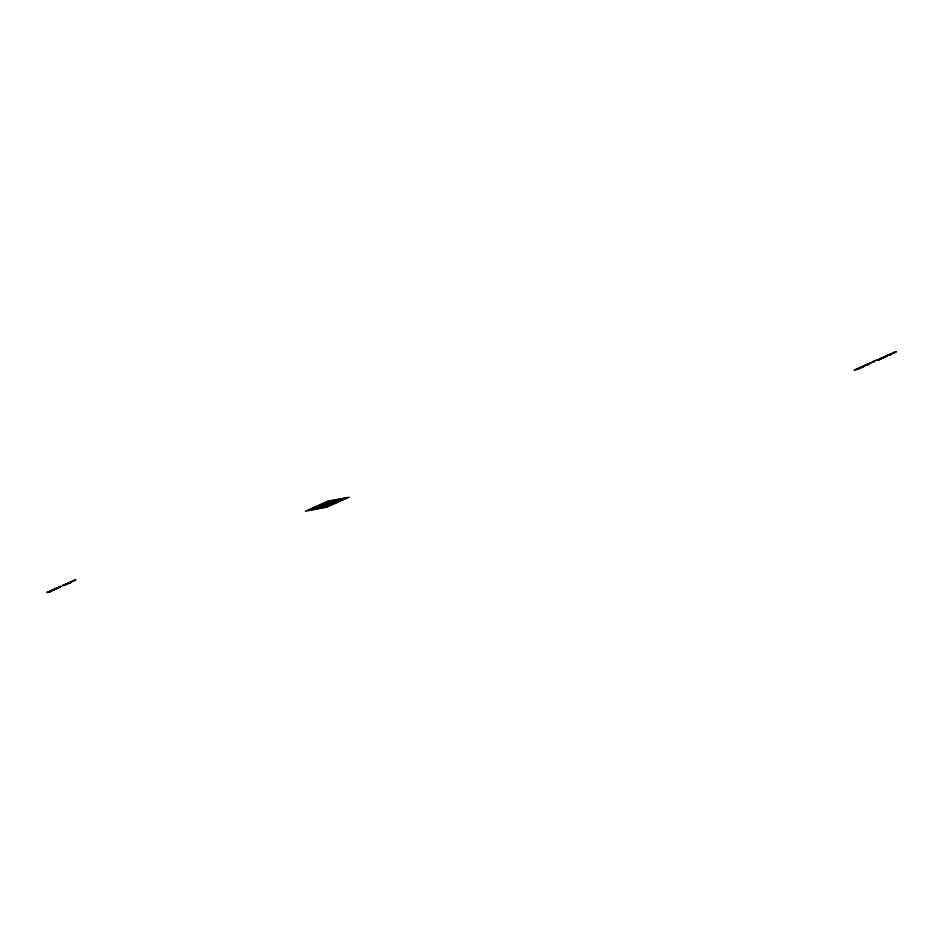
<?xml version="1.0" encoding="UTF-8"?>
<svg xmlns="http://www.w3.org/2000/svg" width="944" height="944" viewBox="0 0 944 944"><rect width="100%" height="100%" fill="white"/><g stroke="black" fill="none" stroke-linecap="round" stroke-linejoin="round"><path stroke-width="1.42" d="M892.599 353.469L888.434 354.873L894.641 352.608L891.927 353.398M894.287 352.277C892.387 353.41 899.408 350.484 894.357 352.348M54.162 589.67C56.085 588.938 50.15 590.507 54.02 589.729M69.396 582.908L70.198 582.613L67.579 583.286L70.623 582.318L69.88 582.672M55.897 588.478L57.136 588.348L54.658 589.434M71.13 581.716L72.83 581.374M74.706 580.123L75.945 579.994L72.9 581.362M873.436 361.552L874.663 361.41L869.802 363.228M895.573 351.723L894.499 352.183M72.24 581.221L73.809 580.784M858.037 368.892L860.244 368.077L856.007 369.269L859.642 368.278L858.662 368.691M877.861 360.089L880.068 359.263L875.831 360.466L879.478 359.463L878.498 359.888M855.429 369.541L857.789 369.21M53.584 589.493L56.664 588.525L53.643 589.481M54.835 588.938L58.976 587.487L58.245 587.841M57.171 587.9L59.991 586.967M68.818 582.731L71.638 581.799M72.181 581.233L69.762 582.684M73.644 580.584L74.659 580.135M326.577 506.893L346.519 498.031L328.005 501.524L308.051 510.385L326.6 506.81M855.37 369.552L854.108 370.119L857.766 369.222M867.324 364.242L866.297 364.703L872.539 362.213M872.362 362.012L873.377 361.552M57.678 588.1L60.711 586.755L58.469 587.333L59.425 586.979M868.043 364.36L868.48 364.113M55.991 588.442L58.115 587.864M890.192 354.46L890.617 354.283M889.732 354.307L891.49 353.906L890.747 354.26M894.322 352.667L896.08 351.793M868.61 364.089C866.58 364.03 868.563 364.089 870.368 363.216M54.528 589.445L55 589.139M894.204 352.69L894.664 352.383M859.394 368.018L861.955 367.251L860.503 367.535M861.058 367.216C853.565 369.859 867.996 365.859 860.857 367.369M860.586 367.417L859.512 367.712L860.232 367.582M327.615 501.76L345.634 498.361M325.715 502.609L343.734 499.199M323.816 503.447L341.822 500.049M321.904 504.297L339.923 500.898M320.004 505.146L338.023 501.736M318.104 505.984L336.111 502.586M316.193 506.834L334.211 503.435M314.293 507.683L332.312 504.273M312.393 508.521L330.4 505.123M310.482 509.371L328.5 505.972M47.696 592.124L50.362 591.628L47.696 592.124M51.153 590.59L53.82 590.094L51.153 590.59M62.929 585.363L65.584 584.867L62.929 585.363M66.375 583.829L69.042 583.333L66.375 583.829M861.648 366.791L864.315 366.284L861.648 366.791M865.105 365.257L867.772 364.75L865.105 365.257M881.484 357.977L884.15 357.481L881.484 357.977M883.785 356.962L886.451 356.454L883.785 356.962M887.242 355.428L889.897 354.92L887.242 355.428M50.787 591.345L47.2 592.419L50.787 591.345M54.245 589.811L50.657 590.885L54.245 589.811M66.009 584.584L62.422 585.658L66.009 584.584M69.467 583.05L65.879 584.124L69.467 583.05M864.739 366.001L861.152 367.074L864.739 366.001M868.197 364.467L864.61 365.54L868.197 364.467M884.575 357.198L880.976 358.272L884.575 357.198M886.876 356.171L883.289 357.245L886.876 356.171M890.322 354.637L886.735 355.711L890.322 354.637M881.401 358.437L880.764 358.826C886.817 356.985 873.094 360.82 881.401 358.437M60.794 586.377L59.484 586.743L60.794 586.377M874.746 361.033L873.401 361.399L874.746 361.033M49.525 591.286L50.103 591.133L49.525 591.286M64.747 584.525L65.337 584.371L64.747 584.525M863.477 365.942L864.055 365.788L863.477 365.942M885.614 356.112L886.192 355.959L885.614 356.112M328.099 501.158L305.431 511.223L326.482 507.258L349.138 497.193L328.099 501.158"/></g></svg>
